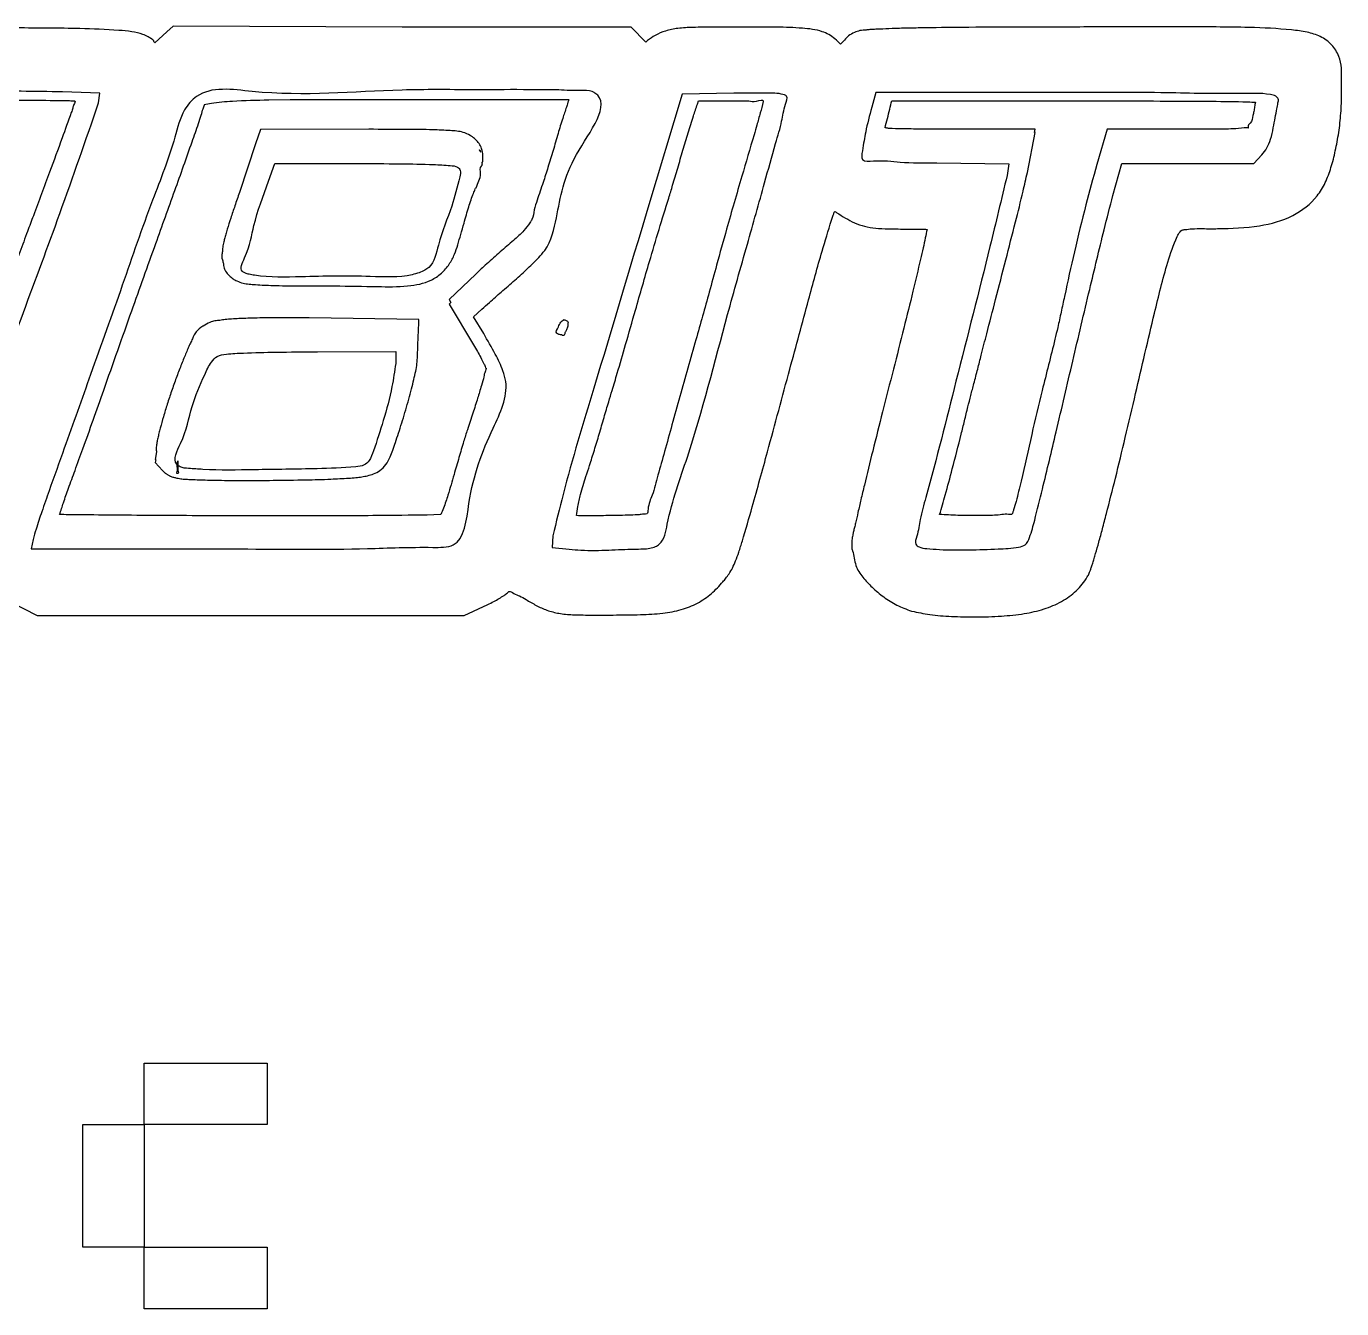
# Model space of a CAD drawing. Extents: x 3 to 110, y 3 to 131.
# Drawn here: x 28.75 to 40.83, y 39.25 to 51.02 of the extents above; entities that cross this region are included whole.
import ezdxf

# ---------------------------------------------------------------- set-up
doc = ezdxf.new("R2010")
doc.units = 0
doc.layers.add('engravings', color=7, linetype='CONTINUOUS')

msp = doc.modelspace()

# ---------------------------------------------------------------- linework, layer by layer
at = {"layer": 'engravings', "color": 7}
for p, q in [((30.044057, 50.97513), (29.933926, 50.8721)), ((30.101657, 51.02453), (30.044057, 50.97513)), ((32.202187, 51.01571), (30.101657, 51.02453)), ((34.305777, 51.01571), (32.202187, 51.01571)), ((34.439135, 50.87827), (34.305777, 51.01571)), ((40.824517, 50.54542), (40.824517, 50.54842)), ((29.429796, 50.409474), (29.084222, 50.42286)), ((29.416876, 50.321023), (29.429796, 50.409474)), ((30.979687, 50.35006), (31.174628, 50.35378)), ((32.155662, 50.35378), (33.732789, 50.35378)), ((33.640632, 50.440433), (33.640661, 50.440431)), ((34.772074, 50.402137), (34.456444, 49.355036)), ((35.245521, 50.410204), (34.772074, 50.402137)), ((34.912861, 50.30985), (34.92397, 50.33991)), ((34.92397, 50.33991), (35.283648, 50.33991)), ((35.245501, 50.410162), (35.245521, 50.410204)), ((36.548507, 50.416438), (36.512079, 50.282019)), ((38.318584, 50.416367), (36.548507, 50.416438)), ((36.696069, 50.33963), (36.696092, 50.33991)), ((36.696092, 50.33991), (38.406582, 50.33991)), ((30.387603, 50.30456), (30.384603, 50.30756)), ((30.903862, 50.0783), (30.857382, 49.94497)), ((31.896163, 50.07904), (30.903862, 50.0783)), ((38.01355, 50.08009), (37.131531, 50.08009)), ((37.9408, 49.68303), (38.01355, 50.04979)), ((38.00555, 50.04979), (38.01355, 50.08009)), ((38.01355, 50.04979), (38.00555, 50.04979)), ((38.674326, 50.07974), (38.578346, 49.75543)), ((39.43817, 50.07974), (38.674326, 50.07974)), ((30.857382, 49.94497), (30.708872, 49.4984)), ((32.912359, 49.89043), (32.912399, 49.89053)), ((30.977219, 49.602647), (31.033882, 49.765368)), ((31.033882, 49.765368), (31.789773, 49.765368)), ((37.108543, 49.770848), (37.769748, 49.761864)), ((37.769748, 49.761864), (37.754478, 49.655737)), ((38.725647, 49.472647), (38.808202, 49.765373)), ((38.808202, 49.765373), (39.414372, 49.765373)), ((39.414372, 49.765373), (40.020549, 49.765373)), ((40.020549, 49.765373), (40.093388, 49.844969)), ((32.877943, 49.54296), (32.880943, 49.54296)), ((30.548144, 48.90164), (30.548144, 48.89764)), ((32.87804, 48.75026), (32.633539, 48.51687)), ((32.633539, 48.51687), (32.648789, 48.49067)), ((32.648789, 48.49067), (32.633539, 48.47497)), ((32.633539, 48.47497), (32.858842, 48.10116)), ((32.857222, 48.357723), (32.934105, 48.427582)), ((32.354768, 48.33463), (31.350465, 48.34949)), ((32.346768, 48.10225), (32.354768, 48.30433)), ((32.354768, 48.30433), (32.354768, 48.33463)), ((32.951102, 48.203831), (32.857222, 48.357723)), ((33.687452, 48.33301), (33.687362, 48.33189)), ((30.376501, 48.27219), (30.372401, 48.27219)), ((32.342668, 47.98397), (32.346768, 48.10225)), ((31.424771, 48.037303), (32.143442, 48.039032)), ((32.143442, 48.039032), (32.143442, 47.930264)), ((32.342668, 47.98097), (32.342668, 47.98397)), ((29.949186, 47.11806), (29.937066, 47.04946)), ((29.937066, 47.04946), (29.941166, 47.04646)), ((29.941166, 47.04646), (29.937066, 47.02026)), ((29.937066, 47.02026), (30.002736, 46.94756)), ((30.143078, 47.03771), (30.143118, 47.03771)), ((32.556765, 46.54299), (32.492115, 46.53999)), ((28.816359, 46.315684), (28.798539, 46.228131)), ((33.586438, 46.348164), (33.580733, 46.242037)), ((33.580733, 46.242037), (33.736127, 46.224251)), ((28.798539, 46.228131), (30.712553, 46.228131)), ((28.608535, 45.74198), (28.853036, 45.61568)), ((32.771101, 45.61568), (32.988322, 45.71774)), ((36.876057, 45.65762), (36.880157, 45.65762)), ((28.853036, 45.61568), (30.812069, 45.61568)), ((30.812069, 45.61568), (32.771101, 45.61568)), ((29.835923, 40.9455), (29.835923, 41.50916)), ((29.835923, 41.50916), (30.963247, 41.50916)), ((30.963247, 41.50916), (30.963247, 40.9455)), ((29.272262, 39.81818), (29.272262, 40.9455)), ((29.272262, 40.9455), (29.835923, 40.9455)), ((29.835923, 40.9455), (29.835923, 39.81818)), ((30.963247, 40.9455), (29.835923, 40.9455)), ((29.835923, 39.81818), (29.272262, 39.81818)), ((29.835923, 39.25452), (29.835923, 39.81818)), ((29.835923, 39.81818), (30.963247, 39.81818)), ((30.963247, 39.81818), (30.963247, 39.25452)), ((30.963247, 39.25452), (29.835923, 39.25452))]:
    msp.add_line(p, q, dxfattribs=at)
for points, knots in [([(29.933926, 50.8721), (29.931439, 50.875073), (29.926874, 50.88053), (29.923722, 50.89167), (29.891463, 50.920473), (29.824643, 50.953098), (29.716952, 50.97786), (29.523519, 50.99495), (29.170258, 51.007129), (28.562905, 51.009825), (28.074399, 51.012243), (27.779936, 51.0137)], [0, 0, 0, 0, 0.011515, 0.021137, 0.03373, 0.137794, 0.241864, 0.3634, 0.719869, 1.302008, 2.185416, 2.185416, 2.185416, 2.185416]), ([(36.226471, 50.86016), (36.209469, 50.876441), (36.175885, 50.908602), (36.121209, 50.950553), (36.022185, 50.992702), (35.858948, 51.010887), (35.61424, 51.018547), (35.342326, 51.016075), (35.085976, 51.01733), (34.888584, 51.01552), (34.740524, 51.009227), (34.623225, 50.985831), (34.52928, 50.946339), (34.476516, 50.908839), (34.449498, 50.889844), (34.444523, 50.884109), (34.44095, 50.880237), (34.439135, 50.87827)], [0, 0, 0, 0, 0.07065, 0.139556, 0.205302, 0.390707, 0.626384, 0.941691, 1.20566, 1.395531, 1.534064, 1.649501, 1.752618, 1.836725, 1.843555, 1.851336, 1.859375, 1.859375, 1.859375, 1.859375]), ([(40.824517, 50.54842), (40.82494, 50.579585), (40.825857, 50.647141), (40.803847, 50.755615), (40.737395, 50.860172), (40.63239, 50.93678), (40.503074, 50.974757), (40.283841, 51.002403), (39.904641, 51.018727), (39.280804, 51.019095), (38.590591, 51.018155), (37.934661, 51.017919), (37.436895, 51.015643), (37.081203, 51.01187), (36.84582, 51.007345), (36.707034, 51.004289), (36.60716, 50.999312), (36.539567, 50.996665), (36.497685, 50.995322), (36.462892, 50.989894), (36.431875, 50.989894), (36.39536, 50.984071), (36.350154, 50.967715), (36.30005, 50.940516), (36.263408, 50.897954), (36.238699, 50.872672), (36.226471, 50.86016)], [0, 0, 0, 0, 0.093437, 0.20254, 0.326956, 0.45581, 0.583408, 0.726887, 1.118434, 1.720683, 2.598693, 3.18896, 3.688494, 4.091999, 4.256075, 4.394779, 4.50844, 4.55602, 4.597762, 4.634028, 4.661381, 4.690626, 4.744406, 4.805187, 4.858836, 4.911395, 4.911395, 4.911395, 4.911395]), ([(33.640661, 50.440431), (33.532093, 50.441507), (33.266158, 50.444142), (32.787527, 50.440943), (31.95006, 50.450416), (31.157264, 50.35967), (30.390484, 50.48626), (30.173644, 50.23397), (30.095807, 49.890971), (29.879583, 49.364455), (29.632829, 48.634067), (29.359607, 47.876245), (29.137095, 47.246944), (28.985877, 46.827543), (28.899024, 46.580161), (28.848576, 46.432009), (28.824969, 46.34677), (28.816359, 46.315684)], [0, 0, 0, 0, 0.325604, 0.797565, 1.438969, 2.814169, 3.326811, 3.491003, 3.756811, 4.370528, 5.199242, 6.068208, 6.787547, 7.201641, 7.40564, 7.574189, 7.670945, 7.670945, 7.670945, 7.670945]), ([(36.880157, 45.65762), (36.934763, 45.645797), (37.054539, 45.619864), (37.250573, 45.606894), (37.470183, 45.60228), (37.693354, 45.607783), (37.90435, 45.629671), (38.091168, 45.670154), (38.254882, 45.738665), (38.393104, 45.837213), (38.47163, 45.934618), (38.508566, 46.002817), (38.520144, 46.034097), (38.529628, 46.065023), (38.541451, 46.100009), (38.554298, 46.140728), (38.573334, 46.204177), (38.598611, 46.294885), (38.631433, 46.417194), (38.682728, 46.613405), (38.753247, 46.893113), (38.84245, 47.260897), (38.959888, 47.765607), (39.08547, 48.302749), (39.202016, 48.786018), (39.286045, 49.034744), (39.334197, 49.132055), (39.360377, 49.156755), (39.400037, 49.160019), (39.462381, 49.16873), (39.562258, 49.166993), (39.769094, 49.166646), (40.05052, 49.177933), (40.37504, 49.264318), (40.579061, 49.423621), (40.679166, 49.589492), (40.730891, 49.730656), (40.769345, 49.885068), (40.800413, 50.051426), (40.819977, 50.227332), (40.824773, 50.363185), (40.824506, 50.454731), (40.824452, 50.500548), (40.824495, 50.530512), (40.824517, 50.54542)], [0, 0, 0, 0, 0.167419, 0.367228, 0.587796, 0.826664, 1.036345, 1.223453, 1.398104, 1.565101, 1.727621, 1.768035, 1.797277, 1.827489, 1.865094, 1.908048, 1.955578, 2.063819, 2.19052, 2.335488, 2.672229, 3.055886, 3.470817, 4.226771, 4.710949, 4.961724, 5.01254, 5.035368, 5.065388, 5.127261, 5.226791, 5.362785, 5.749214, 6.068832, 6.354893, 6.497782, 6.645433, 6.80427, 6.974814, 7.152787, 7.334707, 7.382264, 7.427432, 7.472157, 7.472157, 7.472157, 7.472157]), ([(27.608158, 50.34291), (27.843645, 50.343684), (28.244901, 50.345003), (28.756225, 50.347942), (29.034999, 50.343862), (29.159754, 50.342679), (29.179551, 50.339933), (29.212626, 50.345027), (29.185587, 50.303993), (29.180649, 50.272011), (29.141323, 50.166448), (29.074442, 49.974006), (28.956475, 49.656921), (28.850618, 49.371704), (28.759004, 49.126989), (28.693646, 48.95134), (28.602218, 48.70054), (28.498562, 48.412555), (28.38826, 48.110946), (28.301232, 47.881739), (28.223638, 47.674506), (28.12955, 47.410373), (28.033331, 47.140821), (27.946484, 46.900943), (27.892143, 46.75651), (27.852271, 46.660272), (27.82789, 46.601478), (27.813441, 46.577685), (27.807996, 46.547425), (27.781949, 46.55226), (27.761118, 46.54907), (27.706062, 46.549424), (27.611528, 46.544562), (27.468786, 46.543213), (27.235875, 46.540236), (26.903464, 46.535094), (26.470791, 46.531645), (26.011071, 46.529138), (25.551357, 46.528393), (25.111295, 46.526203), (24.792788, 46.532847), (24.557075, 46.525628), (24.462868, 46.551254), (24.309473, 46.503582), (24.326055, 46.544203), (24.328925, 46.550704), (24.351324, 46.608965), (24.395889, 46.728603), (24.472156, 46.915232), (24.613872, 47.255283), (24.784197, 47.659839), (24.97131, 48.111839), (25.098359, 48.426221), (25.229029, 48.740266), (25.378091, 49.097843), (25.498432, 49.386851), (25.565167, 49.54712)], [0, 0, 0, 0, 0.707181, 1.204993, 1.527645, 1.554372, 1.571397, 1.592369, 1.626993, 1.661467, 1.704887, 1.952486, 2.285388, 2.713361, 2.867218, 3.069077, 3.27565, 3.668034, 3.987305, 4.239062, 4.403552, 4.651136, 5.080258, 5.261947, 5.416957, 5.542095, 5.576844, 5.604893, 5.630232, 5.650449, 5.671293, 5.695979, 5.813675, 5.956868, 6.123434, 6.512811, 6.953972, 7.42177, 7.891117, 8.336284, 8.731164, 8.874915, 9.000178, 9.110127, 9.117524, 9.124109, 9.131764, 9.304123, 9.507975, 9.736126, 10.409532, 10.824694, 11.203738, 11.426762, 11.845125, 12.365948, 12.365948, 12.365948, 12.365948]), ([(29.084222, 50.42286), (28.958024, 50.424837), (28.611852, 50.430261), (27.999431, 50.428151), (27.513264, 50.424732), (27.247089, 50.42286)], [0, 0, 0, 0, 0.378632, 1.038629, 1.837182, 1.837182, 1.837182, 1.837182]), ([(30.384603, 50.30756), (30.406976, 50.311586), (30.493174, 50.327096), (30.691972, 50.34312), (30.868232, 50.347372), (30.979687, 50.35006)], [0, 0, 0, 0, 0.068182, 0.262686, 0.597204, 0.597204, 0.597204, 0.597204]), ([(31.174628, 50.35378), (31.265277, 50.353912), (31.461848, 50.3542), (31.78886, 50.353863), (32.025222, 50.35381), (32.155662, 50.35378)], [0, 0, 0, 0, 0.271947, 0.589714, 0.981034, 0.981034, 0.981034, 0.981034]), ([(33.732789, 50.35378), (33.730077, 50.344863), (33.72478, 50.327446), (33.717822, 50.30337), (33.701181, 50.254326), (33.671424, 50.167922), (33.63212, 50.03508), (33.588593, 49.8847), (33.543223, 49.734977), (33.503441, 49.610012), (33.469137, 49.510608), (33.441056, 49.427034), (33.411984, 49.341934), (33.405892, 49.265915), (33.364609, 49.205845), (33.313242, 49.138166), (33.218383, 49.051471), (33.100463, 48.95435), (32.985146, 48.850514), (32.911484, 48.781565), (32.87804, 48.75026)], [0, 0, 0, 0, 0.027961, 0.054617, 0.075169, 0.183313, 0.32875, 0.490674, 0.652992, 0.798082, 0.884041, 0.968518, 1.062368, 1.154692, 1.188934, 1.278818, 1.409905, 1.572419, 1.737697, 1.875137, 1.875137, 1.875137, 1.875137]), ([(32.934105, 48.427582), (32.957316, 48.448318), (33.016578, 48.50126), (33.117462, 48.59031), (33.236553, 48.69374), (33.352219, 48.79825), (33.444397, 48.888626), (33.565583, 49.024059), (33.645818, 49.376659), (33.703044, 49.793913), (34.142933, 50.323128), (33.9233, 50.438341), (33.808353, 50.431176), (33.707495, 50.436743), (33.640632, 50.440433)], [0, 0, 0, 0, 0.093373, 0.2384, 0.403674, 0.56664, 0.70578, 0.79138, 1.108785, 1.71942, 2.307508, 2.336831, 2.439754, 2.642191, 2.642191, 2.642191, 2.642191]), ([(33.736127, 46.224251), (33.77166, 46.221365), (33.850486, 46.214963), (33.971534, 46.213192), (34.096612, 46.216735), (34.215969, 46.222837), (34.321191, 46.226931), (34.407158, 46.226725), (34.473427, 46.231616), (34.52466, 46.245237), (34.608398, 46.299722), (34.660458, 46.618566), (34.906614, 47.280211), (35.124856, 48.161426), (35.363225, 48.996462), (35.511308, 49.522345), (35.613598, 49.894813), (35.687811, 50.140758), (35.70477, 50.272477), (35.75128, 50.386656), (35.642762, 50.413991), (35.491367, 50.410199), (35.342759, 50.410177), (35.245501, 50.410162)], [0, 0, 0, 0, 0.106928, 0.237211, 0.362905, 0.482275, 0.595758, 0.678733, 0.740171, 0.794678, 0.836184, 1.032212, 1.676584, 3.035221, 3.706015, 4.292108, 4.666627, 4.87843, 5.037966, 5.111062, 5.164345, 5.315309, 5.601229, 5.601229, 5.601229, 5.601229]), ([(35.283648, 50.33991), (35.318538, 50.341318), (35.378303, 50.343731), (35.438572, 50.327719), (35.519869, 50.356668), (35.515814, 50.334671), (35.516177, 50.333696), (35.509105, 50.297371), (35.487685, 50.227077), (35.460772, 50.124715), (35.403711, 49.931315), (35.309613, 49.613097), (35.194711, 49.214831), (35.09576, 48.859862), (35.00401, 48.520842), (34.890764, 48.119063), (34.776625, 47.71299), (34.68049, 47.371143), (34.614577, 47.129158), (34.551594, 46.917503), (34.508339, 46.73246), (34.457711, 46.633247), (34.458548, 46.544589), (34.420836, 46.547845), (34.394307, 46.543004), (34.344477, 46.540129), (34.272217, 46.536156), (34.175367, 46.53492), (34.075872, 46.533049), (33.978408, 46.532403), (33.887811, 46.531778), (33.82934, 46.532755), (33.801506, 46.53322)], [0, 0, 0, 0, 0.099343, 0.170166, 0.232423, 0.23387, 0.234664, 0.235446, 0.342814, 0.457655, 0.551887, 0.948107, 1.452867, 1.795521, 2.053585, 2.506498, 3.047903, 3.318623, 3.572642, 3.798023, 3.98813, 4.122249, 4.167314, 4.191343, 4.219377, 4.251552, 4.339349, 4.437572, 4.541657, 4.638017, 4.729937, 4.813448, 4.813448, 4.813448, 4.813448]), ([(36.634449, 50.09209), (36.641738, 50.121132), (36.65622, 50.178835), (36.676944, 50.261303), (36.690011, 50.314819), (36.696069, 50.33963)], [0, 0, 0, 0, 0.089829, 0.178477, 0.255095, 0.255095, 0.255095, 0.255095]), ([(40.093388, 49.844969), (40.109346, 49.865301), (40.143469, 49.908779), (40.176718, 49.994282), (40.19779, 50.088432), (40.213996, 50.181746), (40.228609, 50.258529), (40.239076, 50.314593), (40.249155, 50.358797), (40.216654, 50.39059), (40.094281, 50.41376), (39.759635, 50.400593), (39.142372, 50.419694), (38.619541, 50.417582), (38.318584, 50.416367)], [0, 0, 0, 0, 0.077186, 0.165049, 0.271963, 0.366454, 0.449909, 0.504133, 0.542766, 0.57397, 0.626956, 0.911321, 1.576872, 2.479641, 2.479641, 2.479641, 2.479641]), ([(38.406582, 50.33991), (38.63724, 50.339914), (39.032437, 50.33992), (39.53658, 50.337113), (39.82609, 50.335054), (39.961944, 50.330537), (40.000008, 50.3295), (40.022095, 50.328442), (40.033209, 50.32791)], [0, 0, 0, 0, 0.691965, 1.185578, 1.512509, 1.560405, 1.593362, 1.62674, 1.62674, 1.62674, 1.62674]), ([(25.00777, 48.608844), (24.786809, 48.120234), (24.455435, 47.38747), (24.28711, 46.716466), (23.985383, 46.236566), (24.399091, 46.247428), (24.934545, 46.217902), (25.859525, 46.234177), (26.77035, 46.218901), (27.413378, 46.255361), (27.766259, 46.220576), (27.902244, 46.26449), (27.950752, 46.320691), (28.140186, 46.717584), (28.469701, 47.735332), (28.97131, 49.033162), (29.299772, 49.982544), (29.416876, 50.321023)], [0, 0, 0, 0, 1.525903, 2.288387, 2.528613, 2.683898, 3.248926, 4.377883, 5.320309, 6.01411, 6.309072, 6.368618, 6.431881, 6.52417, 7.689561, 9.628438, 10.702697, 10.702697, 10.702697, 10.702697]), ([(29.059008, 46.54299), (29.070823, 46.579227), (29.097119, 46.65988), (29.143939, 46.795065), (29.204814, 46.959602), (29.281108, 47.168238), (29.368614, 47.413901), (29.517525, 47.835869), (29.708234, 48.376834), (29.925908, 48.987707), (30.08588, 49.430952), (30.197205, 49.74134), (30.268947, 49.94668), (30.323891, 50.101634), (30.357608, 50.202989), (30.373598, 50.260845), (30.383719, 50.292437), (30.387603, 50.30456)], [0, 0, 0, 0, 0.114343, 0.254493, 0.42915, 0.640643, 0.920936, 1.211488, 1.983064, 2.641723, 3.156971, 3.396754, 3.630967, 3.809492, 3.890001, 3.951327, 3.989515, 3.989515, 3.989515, 3.989515]), ([(33.801506, 46.53322), (33.805734, 46.561061), (33.815704, 46.626706), (33.842635, 46.747497), (33.882495, 46.872689), (33.927091, 47.006747), (33.968076, 47.136349), (34.012209, 47.282561), (34.055088, 47.431442), (34.094027, 47.565282), (34.135315, 47.700537), (34.187459, 47.87496), (34.258291, 48.120642), (34.356629, 48.463104), (34.457517, 48.815988), (34.558975, 49.158588), (34.632194, 49.390745), (34.689296, 49.578509), (34.732774, 49.724999), (34.778972, 49.885631), (34.826508, 50.045204), (34.87034, 50.186553), (34.900404, 50.27373), (34.912861, 50.30985)], [0, 0, 0, 0, 0.084471, 0.199168, 0.370802, 0.478316, 0.623066, 0.778551, 0.936489, 1.087861, 1.19671, 1.360736, 1.634007, 1.963768, 2.429644, 2.735074, 3.03565, 3.159914, 3.323834, 3.494062, 3.661337, 3.823349, 3.937968, 3.937968, 3.937968, 3.937968]), ([(36.512079, 50.282019), (36.491807, 50.204811), (36.456267, 50.069455), (36.434123, 49.924377), (36.407988, 49.775414), (36.596094, 49.800737), (36.793603, 49.769001), (36.99313, 49.770171), (37.108543, 49.770848)], [0, 0, 0, 0, 0.233644, 0.409611, 0.490382, 0.591406, 0.836176, 1.172028, 1.172028, 1.172028, 1.172028]), ([(40.033209, 50.32791), (40.030692, 50.313864), (40.025627, 50.285608), (40.019873, 50.244321), (40.007786, 50.195114), (40.000497, 50.136229), (39.960596, 50.11804), (39.967981, 50.090549), (39.969791, 50.093359), (39.957818, 50.091131), (39.93098, 50.092931), (39.823377, 50.079842), (39.662042, 50.081796), (39.521958, 50.080509), (39.43817, 50.07974)], [0, 0, 0, 0, 0.042861, 0.086224, 0.124221, 0.197897, 0.244107, 0.247287, 0.247969, 0.252064, 0.267552, 0.364348, 0.53101, 0.779056, 0.779056, 0.779056, 0.779056]), ([(32.880943, 49.54296), (32.88977, 49.563926), (32.907313, 49.60559), (32.929778, 49.669093), (32.912496, 49.726775), (32.931697, 49.743058), (32.933255, 49.743742), (32.935723, 49.745831), (32.935156, 49.750591), (32.937797, 49.755353), (32.93867, 49.759927), (32.938879, 49.764227), (32.938341, 49.768153), (32.938576, 49.771546), (32.938759, 49.773828), (32.938558, 49.775151), (32.938574, 49.776859), (32.939635, 49.779023), (32.94223, 49.780852), (32.942776, 49.783801), (32.942809, 49.786715), (32.942927, 49.789393), (32.942538, 49.794954), (32.943455, 49.80233), (32.943084, 49.810073), (32.942312, 49.822151), (32.943894, 49.842596), (32.940574, 49.876198), (32.928851, 49.91765), (32.902571, 49.959155), (32.867716, 49.994733), (32.821479, 50.027558), (32.767286, 50.052406), (32.704455, 50.063727), (32.611094, 50.069494), (32.456865, 50.077025), (32.207206, 50.078618), (32.011514, 50.078884), (31.896163, 50.07904)], [0, 0, 0, 0, 0.067943, 0.135018, 0.206346, 0.207729, 0.20985, 0.211447, 0.217045, 0.222314, 0.227705, 0.230811, 0.235213, 0.23952, 0.241002, 0.242044, 0.243526, 0.246067, 0.248922, 0.252701, 0.254354, 0.25775, 0.260704, 0.271062, 0.279902, 0.283923, 0.307366, 0.341187, 0.384741, 0.435333, 0.486722, 0.533292, 0.604898, 0.663377, 0.723753, 0.885505, 1.126538, 1.472606, 1.472606, 1.472606, 1.472606]), ([(37.131531, 50.08009), (37.072171, 50.080107), (36.960502, 50.080138), (36.805276, 50.083583), (36.705454, 50.084306), (36.654959, 50.089087), (36.644682, 50.091555), (36.637958, 50.091906), (36.634449, 50.09209)], [0, 0, 0, 0, 0.178066, 0.334981, 0.46587, 0.477318, 0.486951, 0.49747, 0.49747, 0.49747, 0.49747]), ([(32.912399, 49.89053), (32.912807, 49.890138), (32.914611, 49.888403), (32.916902, 49.885716), (32.919443, 49.882898), (32.920434, 49.879389), (32.921744, 49.876165), (32.924975, 49.866928), (32.918819, 49.880406), (32.91562, 49.88505), (32.913239, 49.888978), (32.912359, 49.89043)], [0, 0, 0, 0, 0.001697, 0.007502, 0.010646, 0.012913, 0.018071, 0.023044, 0.032287, 0.04068, 0.045599, 0.045599, 0.045599, 0.045599]), ([(31.789773, 49.765368), (31.920919, 49.764586), (32.154232, 49.763194), (32.441367, 49.760039), (32.614235, 49.74886), (32.705101, 49.742702), (32.745361, 49.696512), (32.710946, 49.565703), (32.657085, 49.341399), (32.538758, 49.077625), (32.499026, 48.844757), (32.407795, 48.782045), (32.356323, 48.760915), (32.19218, 48.714449), (31.82484, 48.737069), (31.346011, 48.728387), (30.973725, 48.71732), (30.80204, 48.747234), (30.764983, 48.75774), (30.701674, 48.788991), (30.803292, 48.979883), (30.837025, 49.226026), (30.925779, 49.464456), (30.977219, 49.602647)], [0, 0, 0, 0, 0.394133, 0.701175, 0.854983, 0.924023, 0.960866, 1.021543, 1.297918, 1.67674, 1.900397, 1.943307, 2.00261, 2.067077, 2.453312, 3.08644, 3.514714, 3.564054, 3.606024, 3.632553, 3.760733, 4.070134, 4.496682, 4.496682, 4.496682, 4.496682]), ([(38.578346, 49.75543), (38.544057, 49.632002), (38.470223, 49.366222), (38.372363, 48.962321), (38.299973, 48.634127), (38.251089, 48.402255), (38.221898, 48.271217), (38.1647, 48.030854), (38.080973, 47.704597), (37.9777, 47.270425), (37.908993, 46.960145), (37.861358, 46.755347), (37.837734, 46.667552), (37.821318, 46.607763), (37.81084, 46.574106), (37.806805, 46.562998), (37.801386, 46.536597), (37.743886, 46.551507), (37.689915, 46.537895), (37.591833, 46.535056), (37.463288, 46.531919), (37.301017, 46.535173), (37.190775, 46.541001), (37.135567, 46.54392)], [0, 0, 0, 0, 0.384286, 0.827493, 1.246532, 1.39251, 1.538398, 1.649267, 2.133721, 2.548837, 2.98807, 3.087053, 3.179677, 3.260597, 3.273525, 3.284917, 3.296756, 3.348, 3.409358, 3.480328, 3.634133, 3.799569, 3.965526, 3.965526, 3.965526, 3.965526]), ([(37.754478, 49.655737), (37.702724, 49.43858), (37.552447, 48.808033), (37.297141, 47.821351), (37.092205, 46.993514), (36.956324, 46.513077), (36.940393, 46.376933), (36.901764, 46.276407), (36.957026, 46.236915), (37.032212, 46.229654), (37.184439, 46.21771), (37.403027, 46.21801), (37.647225, 46.225831), (37.816697, 46.234269), (37.931421, 46.259242), (37.973851, 46.362676), (38.018561, 46.530421), (38.099398, 46.857348), (38.214906, 47.342292), (38.35793, 47.954563), (38.503498, 48.573071), (38.624588, 49.080593), (38.698509, 49.367365), (38.725647, 49.472647)], [0, 0, 0, 0, 0.669993, 1.945425, 3.047329, 3.255882, 3.414054, 3.488041, 3.52507, 3.596546, 3.714659, 3.982825, 4.25322, 4.441528, 4.505166, 4.58264, 4.748783, 5.042845, 5.58224, 6.250184, 6.926847, 7.489117, 7.815286, 7.815286, 7.815286, 7.815286]), ([(37.135567, 46.54392), (37.152837, 46.603192), (37.193301, 46.742067), (37.259358, 46.987941), (37.317535, 47.215548), (37.364201, 47.405763), (37.392921, 47.52412), (37.421772, 47.638101), (37.452545, 47.753614), (37.484519, 47.877214), (37.523164, 48.029456), (37.577615, 48.242179), (37.653219, 48.533362), (37.741601, 48.875274), (37.825773, 49.206301), (37.893723, 49.473255), (37.927855, 49.625345), (37.9408, 49.68303)], [0, 0, 0, 0, 0.185207, 0.433941, 0.763727, 0.889967, 1.021506, 1.1291, 1.242685, 1.38013, 1.512103, 1.713896, 2.038871, 2.414618, 2.773338, 3.063583, 3.240937, 3.240937, 3.240937, 3.240937]), ([(30.708872, 49.4984), (30.695102, 49.457907), (30.668518, 49.379733), (30.630791, 49.267807), (30.602955, 49.180737), (30.584718, 49.116953), (30.573516, 49.074778), (30.564207, 49.039748), (30.557448, 49.010162), (30.553883, 48.981097), (30.553439, 48.959541), (30.551906, 48.945735), (30.552063, 48.943056), (30.552392, 48.940084), (30.551562, 48.937108), (30.548176, 48.934281), (30.548229, 48.930229), (30.547971, 48.926048), (30.54779, 48.922087), (30.548375, 48.916378), (30.547668, 48.910332), (30.547898, 48.905091), (30.548089, 48.902404), (30.548144, 48.90164)], [0, 0, 0, 0, 0.128309, 0.247712, 0.354344, 0.402498, 0.446717, 0.485248, 0.511247, 0.53769, 0.572918, 0.575891, 0.579302, 0.580935, 0.584872, 0.587927, 0.593587, 0.595849, 0.600665, 0.605397, 0.61303, 0.618813, 0.621111, 0.621111, 0.621111, 0.621111]), ([(30.548144, 48.89764), (30.548696, 48.895273), (30.549914, 48.890046), (30.55387, 48.883149), (30.55636, 48.876356), (30.556358, 48.870538), (30.556459, 48.866671), (30.55593, 48.863746), (30.556982, 48.86141), (30.557759, 48.858672), (30.562838, 48.848775), (30.561649, 48.829191), (30.568331, 48.801947), (30.584757, 48.769195), (30.613005, 48.736407), (30.648463, 48.707247), (30.691788, 48.683387), (30.741432, 48.666404), (30.799606, 48.657407), (30.890758, 48.650923), (31.041684, 48.644056), (31.282576, 48.641848), (31.602731, 48.642999), (31.937021, 48.636273), (32.235022, 48.631133), (32.43961, 48.670439), (32.566043, 48.75306), (32.636516, 48.837623), (32.684216, 48.92879), (32.71463, 49.021375), (32.742066, 49.117245), (32.767777, 49.208427), (32.792387, 49.292851), (32.813216, 49.364462), (32.834183, 49.430533), (32.854532, 49.485723), (32.869947, 49.521914), (32.876584, 49.539382), (32.877943, 49.54296)], [0, 0, 0, 0, 0.007249, 0.016012, 0.023754, 0.028571, 0.033317, 0.035464, 0.037204, 0.040813, 0.044052, 0.070317, 0.096977, 0.127938, 0.179217, 0.225584, 0.265007, 0.327003, 0.381841, 0.441164, 0.601114, 0.835003, 1.16375, 1.561731, 1.837369, 2.059565, 2.171921, 2.283473, 2.386019, 2.478829, 2.575306, 2.685269, 2.763012, 2.839125, 2.909001, 2.970924, 3.015502, 3.026983, 3.026983, 3.026983, 3.026983]), ([(32.988322, 45.71774), (33.006937, 45.726651), (33.042717, 45.74378), (33.092285, 45.772489), (33.128618, 45.795131), (33.153635, 45.812497), (33.168684, 45.823342), (33.18994, 45.846871), (33.232251, 45.81289), (33.283502, 45.797425), (33.351828, 45.755989), (33.432528, 45.708397), (33.532402, 45.661966), (33.644784, 45.632936), (33.776912, 45.621974), (33.942816, 45.620617), (34.15132, 45.621477), (34.374951, 45.621767), (34.584691, 45.634145), (34.76195, 45.663935), (34.914484, 45.724741), (35.042986, 45.814288), (35.123274, 45.898288), (35.175172, 45.960763), (35.205881, 46.002062), (35.236907, 46.055039), (35.266174, 46.121642), (35.295399, 46.205019), (35.346984, 46.370289), (35.434876, 46.677659), (35.578969, 47.203576), (35.74948, 47.837998), (35.915495, 48.450172), (36.04001, 48.910106), (36.117046, 49.158966), (36.152233, 49.277969), (36.164786, 49.299812), (36.16806, 49.332709), (36.186124, 49.316613), (36.198615, 49.310728), (36.233227, 49.28662), (36.290949, 49.252063), (36.376692, 49.208417), (36.472763, 49.180386), (36.581222, 49.167706), (36.708844, 49.163773), (36.824336, 49.164277), (36.916187, 49.16385), (36.972082, 49.162332), (37.004899, 49.161484), (37.020545, 49.16108)], [0, 0, 0, 0, 0.061898, 0.118977, 0.171613, 0.190607, 0.20981, 0.228649, 0.276206, 0.333541, 0.401618, 0.509674, 0.617208, 0.730057, 0.856003, 1.013876, 1.227822, 1.481526, 1.684625, 1.857757, 2.018393, 2.172864, 2.323822, 2.365478, 2.416552, 2.478033, 2.5492, 2.634443, 2.742976, 3.068573, 3.593389, 4.37915, 5.037939, 5.500637, 5.798542, 5.836273, 5.859326, 5.883937, 5.898942, 5.913345, 5.928816, 6.022991, 6.117282, 6.215802, 6.321521, 6.443981, 6.598733, 6.66799, 6.719522, 6.766475, 6.766475, 6.766475, 6.766475]), ([(34.456444, 49.355036), (34.292738, 48.804325), (34.032463, 47.928755), (33.726051, 46.930651), (33.616738, 46.474578), (33.586438, 46.348164)], [0, 0, 0, 0, 1.723807, 2.740667, 3.1306, 3.1306, 3.1306, 3.1306]), ([(37.020545, 49.16108), (37.014992, 49.134709), (37.003084, 49.078165), (36.983001, 48.986531), (36.94571, 48.823844), (36.886813, 48.5778), (36.804365, 48.241588), (36.710074, 47.872482), (36.613605, 47.496998), (36.524974, 47.141957), (36.458862, 46.873014), (36.414078, 46.685283), (36.387065, 46.569453), (36.368184, 46.484045), (36.35446, 46.42507), (36.344921, 46.388234), (36.338134, 46.357481), (36.33273, 46.33155), (36.329704, 46.303503), (36.329638, 46.28267), (36.329537, 46.269348), (36.329537, 46.268348), (36.329576, 46.26727), (36.329346, 46.26613), (36.329425, 46.265118), (36.330022, 46.262454), (36.329104, 46.255791), (36.329666, 46.247109), (36.32946, 46.23966), (36.329676, 46.235258), (36.329652, 46.2326), (36.329387, 46.229486), (36.331685, 46.225022), (36.333584, 46.218259), (36.351846, 46.170006), (36.353222, 46.075847), (36.429013, 45.965616), (36.517468, 45.871212), (36.621332, 45.783889), (36.741104, 45.707125), (36.830813, 45.674217), (36.876057, 45.65762)], [0, 0, 0, 0, 0.080848, 0.173353, 0.281422, 0.581562, 0.932327, 1.319932, 1.724431, 2.095359, 2.417737, 2.555273, 2.674355, 2.774548, 2.817682, 2.856001, 2.888679, 2.912168, 2.935417, 2.973159, 2.974604, 2.975382, 2.976159, 2.977833, 2.978836, 2.979176, 2.986017, 2.998541, 3.005376, 3.00834, 3.011748, 3.013378, 3.0176, 3.026229, 3.034663, 3.171918, 3.297719, 3.423461, 3.561688, 3.703385, 3.847566, 3.847566, 3.847566, 3.847566]), ([(31.350465, 48.34949), (31.261958, 48.349869), (31.102223, 48.350554), (30.886984, 48.348235), (30.737944, 48.343321), (30.640802, 48.338298), (30.582097, 48.333553), (30.531224, 48.325661), (30.483465, 48.320704), (30.429805, 48.30741), (30.396408, 48.285344), (30.376501, 48.27219)], [0, 0, 0, 0, 0.265522, 0.479205, 0.645718, 0.712829, 0.771031, 0.822311, 0.867147, 0.915233, 0.9862, 0.9862, 0.9862, 0.9862]), ([(33.687362, 48.33189), (33.692147, 48.330151), (33.700958, 48.32695), (33.71239, 48.321018), (33.729364, 48.317708), (33.723038, 48.298399), (33.72387, 48.281875), (33.718919, 48.258986), (33.711326, 48.233459), (33.695838, 48.212175), (33.688847, 48.181797), (33.664681, 48.192134), (33.651165, 48.194294), (33.641832, 48.195142), (33.636694, 48.19874), (33.630406, 48.202458), (33.60508, 48.215129), (33.639718, 48.264547), (33.652433, 48.307274), (33.676648, 48.32507), (33.687452, 48.33301)], [0, 0, 0, 0, 0.015093, 0.027791, 0.040563, 0.057513, 0.074432, 0.093414, 0.126511, 0.152133, 0.177278, 0.197673, 0.214703, 0.221453, 0.224726, 0.233259, 0.243903, 0.303214, 0.351093, 0.389661, 0.389661, 0.389661, 0.389661]), ([(30.372401, 48.27219), (30.351391, 48.256379), (30.318025, 48.23127), (30.288975, 48.184327), (30.273539, 48.144181), (30.253162, 48.105896), (30.234999, 48.06233), (30.20764, 47.997518), (30.171457, 47.908755), (30.128306, 47.795247), (30.086099, 47.676796), (30.047288, 47.558405), (30.012971, 47.445197), (29.988415, 47.355996), (29.971205, 47.290472), (29.959962, 47.246187), (29.953209, 47.210632), (29.948683, 47.182804), (29.946222, 47.160998), (29.943741, 47.143898), (29.946159, 47.13172), (29.948071, 47.125313), (29.948824, 47.120417), (29.949186, 47.11806)], [0, 0, 0, 0, 0.078048, 0.123948, 0.163225, 0.207044, 0.253819, 0.304757, 0.418122, 0.541343, 0.669033, 0.795326, 0.915075, 1.023884, 1.072848, 1.118336, 1.160894, 1.181422, 1.202802, 1.227039, 1.232235, 1.239929, 1.247074, 1.247074, 1.247074, 1.247074]), ([(30.712553, 46.228131), (31.108217, 46.22476), (31.706449, 46.219662), (32.328375, 46.247445), (32.772716, 46.235833), (32.815499, 46.806961), (32.982072, 47.233414), (33.189863, 47.653239), (33.123954, 47.884804), (33.052041, 48.030051), (32.987486, 48.141192), (32.951102, 48.203831)], [0, 0, 0, 0, 1.171088, 1.77065, 1.959923, 2.368314, 3.094476, 3.536521, 3.637268, 3.805472, 4.022703, 4.022703, 4.022703, 4.022703]), ([(32.858842, 48.10116), (32.870556, 48.081135), (32.8932, 48.042427), (32.923774, 47.988357), (32.945732, 47.936126), (32.963592, 47.914687), (32.966497, 47.881959), (32.979839, 47.894114), (32.9556, 47.839563), (32.95562, 47.806548), (32.925357, 47.711607), (32.894464, 47.604953), (32.850723, 47.468131), (32.805676, 47.337314), (32.762937, 47.201629), (32.722928, 47.064031), (32.676538, 46.899593), (32.630193, 46.744094), (32.590826, 46.621092), (32.56534, 46.562653), (32.556765, 46.54299)], [0, 0, 0, 0, 0.069255, 0.133871, 0.190874, 0.225118, 0.242586, 0.245194, 0.270517, 0.327163, 0.411418, 0.533254, 0.675904, 0.836732, 0.949939, 1.10229, 1.266723, 1.462416, 1.589276, 1.653605, 1.653605, 1.653605, 1.653605]), ([(30.002736, 46.94756), (30.005015, 46.945519), (30.011428, 46.939774), (30.020303, 46.932193), (30.027978, 46.924869), (30.035456, 46.919971), (30.04312, 46.914622), (30.053029, 46.908033), (30.063119, 46.90218), (30.073362, 46.897218), (30.084648, 46.891709), (30.097901, 46.887917), (30.11194, 46.883568), (30.128596, 46.88082), (30.147564, 46.87557), (30.170546, 46.871735), (30.202774, 46.868355), (30.24709, 46.866447), (30.30668, 46.863386), (30.406938, 46.86036), (30.559416, 46.857167), (30.774635, 46.855103), (31.033156, 46.857308), (31.295519, 46.861408), (31.52733, 46.86667), (31.679517, 46.875855), (31.774983, 46.881064), (31.83241, 46.888419), (31.886485, 46.899893), (31.943079, 46.914577), (32.004053, 46.945376), (32.055293, 47.00179), (32.093408, 47.067208), (32.118534, 47.137097), (32.141703, 47.210909), (32.170786, 47.293359), (32.199773, 47.385078), (32.228743, 47.480892), (32.256516, 47.577444), (32.282426, 47.671324), (32.304512, 47.758686), (32.323166, 47.837517), (32.337731, 47.910129), (32.341025, 47.957395), (32.342668, 47.98097)], [0, 0, 0, 0, 0.009176, 0.025825, 0.035048, 0.040894, 0.052593, 0.063104, 0.076582, 0.087541, 0.097255, 0.114193, 0.128764, 0.141313, 0.164745, 0.18774, 0.211115, 0.261929, 0.320754, 0.390138, 0.562815, 0.778293, 1.035794, 1.338369, 1.565525, 1.731272, 1.795759, 1.852289, 1.904735, 1.961524, 2.0275, 2.10626, 2.186225, 2.253468, 2.328505, 2.418429, 2.515671, 2.617058, 2.718716, 2.817064, 2.909223, 2.989, 3.060171, 3.130997, 3.130997, 3.130997, 3.130997]), ([(32.143442, 47.930264), (32.133207, 47.859338), (32.107615, 47.681981), (32.035877, 47.413556), (31.960607, 47.189789), (31.912029, 47.04584), (31.851899, 46.988225), (31.681846, 46.971944), (31.350897, 46.961092), (30.881295, 46.955837), (30.487004, 46.948061), (30.260959, 46.965208), (30.175869, 46.970296), (30.085227, 47.036342), (30.218945, 47.264771), (30.255876, 47.518526), (30.366262, 47.772383), (30.436023, 47.929865), (30.505381, 48.004767), (30.614606, 48.020787), (30.793323, 48.028282), (31.073113, 48.034939), (31.298913, 48.036457), (31.424771, 48.037303)], [0, 0, 0, 0, 0.214923, 0.537435, 0.830005, 0.927498, 0.987493, 1.06707, 1.422329, 1.997448, 2.469286, 2.602149, 2.681504, 2.719881, 2.915192, 3.270011, 3.583598, 3.715601, 3.790025, 3.875963, 4.033462, 4.333613, 4.711595, 4.711595, 4.711595, 4.711595]), ([(30.143118, 47.03771), (30.144484, 47.01821), (30.146935, 46.983222), (30.139815, 46.951939), (30.152953, 46.91817), (30.142378, 46.919612), (30.138919, 46.919537), (30.130201, 46.918918), (30.143959, 46.952778), (30.136458, 46.982978), (30.14071, 47.018131), (30.143078, 47.03771)], [0, 0, 0, 0, 0.055884, 0.100267, 0.118356, 0.123155, 0.127564, 0.129497, 0.147629, 0.192091, 0.247988, 0.247988, 0.247988, 0.247988]), ([(32.492115, 46.53999), (32.336087, 46.537673), (31.942692, 46.531832), (31.274496, 46.531374), (30.621106, 46.530913), (30.074197, 46.534056), (29.688244, 46.536002), (29.409318, 46.539376), (29.232113, 46.540814), (29.141858, 46.541923), (29.085842, 46.542645), (29.059008, 46.54299)], [0, 0, 0, 0, 0.46813, 1.180306, 2.004542, 2.428304, 2.821055, 3.162412, 3.265139, 3.352688, 3.433198, 3.433198, 3.433198, 3.433198])]:
    msp.add_open_spline(points, degree=3, knots=knots, dxfattribs=at)

doc.saveas('drawing.dxf')
